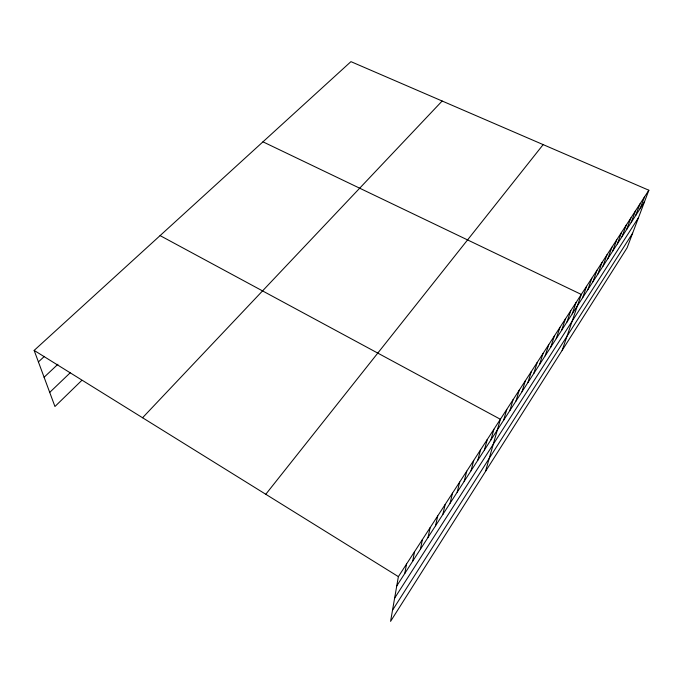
<?xml version="1.0" encoding="UTF-8"?>
<svg xmlns="http://www.w3.org/2000/svg" width="683" height="683" viewBox="0 0 683 683"><rect width="100%" height="100%" fill="white"/><g stroke="black" fill="none" stroke-linecap="round" stroke-linejoin="round"><path stroke-width="1.02" d="M648.85 190.233L398.377 576.631L390.574 621.359L627.114 247.792L648.85 190.233L350.934 61.641L34.15 350.413L54.947 406.505L81.636 380.542M404.788 573.447L406.539 564.047M412.677 561.221L414.547 551.685M420.421 549.209L422.41 539.553M428.028 537.419L430.136 527.635M435.506 525.825L437.726 515.93M442.849 514.436L445.179 504.43M450.071 503.251L452.505 493.135M457.166 492.247L459.702 482.036M464.141 481.43L466.771 471.125M471.005 470.8L473.72 460.393M477.75 460.342L480.559 449.849M484.384 450.054L487.278 439.485M490.906 439.937L493.886 429.291M485.493 471.458L500.383 419.268L160.095 235.601M503.644 420.19L506.777 409.399M509.86 410.551L513.07 399.7M515.981 401.066L519.259 390.155M522 391.735L525.347 380.755M527.925 382.54L531.34 371.509M533.764 373.499L537.239 362.408M539.51 364.585L543.053 353.452M545.171 355.817L548.765 344.633M550.746 347.169L554.4 335.942M556.235 338.666L559.94 327.388M561.639 330.273L565.404 318.97M566.967 322.017L570.783 310.671M572.217 313.873L576.076 302.492M562.152 350.388L581.301 294.441L262.964 141.833M582.65 297.711L586.603 286.271M587.824 289.694L591.82 278.212M592.921 281.789L596.959 270.28M597.941 273.994L602.022 262.468M602.893 266.319L607.016 254.768M607.776 258.755L611.934 247.178M612.591 251.293L616.783 239.699M617.33 243.942L621.564 232.331M622.008 236.694L626.268 225.066M626.618 229.539L630.913 217.903M631.169 222.496L635.497 210.842M635.651 215.538L640.005 203.876M640.073 208.682L644.462 197.011M392.52 610.218L632.629 233.185M394.62 598.171L638.52 217.595M396.763 585.894L644.436 201.92M265.781 494.279L543.164 144.617M142.568 417.748L442.149 101.016M49.714 392.401L70.323 372.679M44.105 377.255L57.91 364.27M38.41 361.913L44.404 356.372M34.15 350.413L398.377 576.631"/></g></svg>
